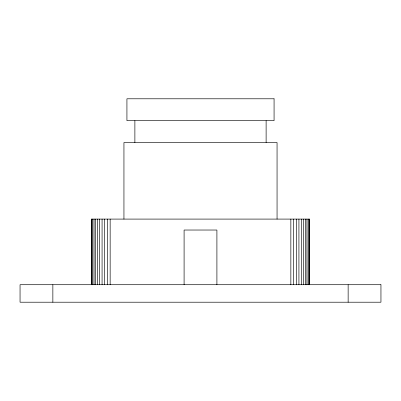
<?xml version="1.0" encoding="UTF-8"?>
<svg xmlns="http://www.w3.org/2000/svg" width="401" height="401" viewBox="0 0 401 401"><rect width="100%" height="100%" fill="white"/><g stroke="black" fill="none" stroke-linecap="round" stroke-linejoin="round"><path stroke-width="0.6" d="M348.143 284.71L348.143 302.209M309.677 284.71L309.677 219.091L91.323 219.091L91.323 284.71M309.116 219.091L309.116 284.71M308.199 219.091L308.199 284.71M306.935 219.091L306.935 284.71M305.341 219.091L305.341 284.71M303.457 219.091L303.457 284.71M301.306 219.091L301.306 284.71M298.925 219.091L298.925 284.71M296.359 219.091L296.359 284.71M293.652 219.091L293.652 284.71M290.845 219.091L290.845 284.71M277.056 219.091L277.056 142.535L123.944 142.535L123.944 219.091M266.119 120.666L266.119 142.535M216.906 284.71L216.906 230.029L184.094 230.029L184.094 284.71M134.881 120.666L134.881 142.535M110.155 219.091L110.155 284.71M107.348 219.091L107.348 284.71M104.641 219.091L104.641 284.71M102.075 219.091L102.075 284.71M99.694 219.091L99.694 284.71M97.543 219.091L97.543 284.71M95.659 219.091L95.659 284.71M94.065 219.091L94.065 284.71M92.801 219.091L92.801 284.71M91.884 219.091L91.884 284.71M52.857 284.71L52.857 302.209M274.073 98.791L126.927 98.791L126.927 120.666L274.073 120.666L274.073 98.791M380.95 284.71L20.05 284.71L20.05 302.209L380.95 302.209L380.95 284.71"/></g></svg>
